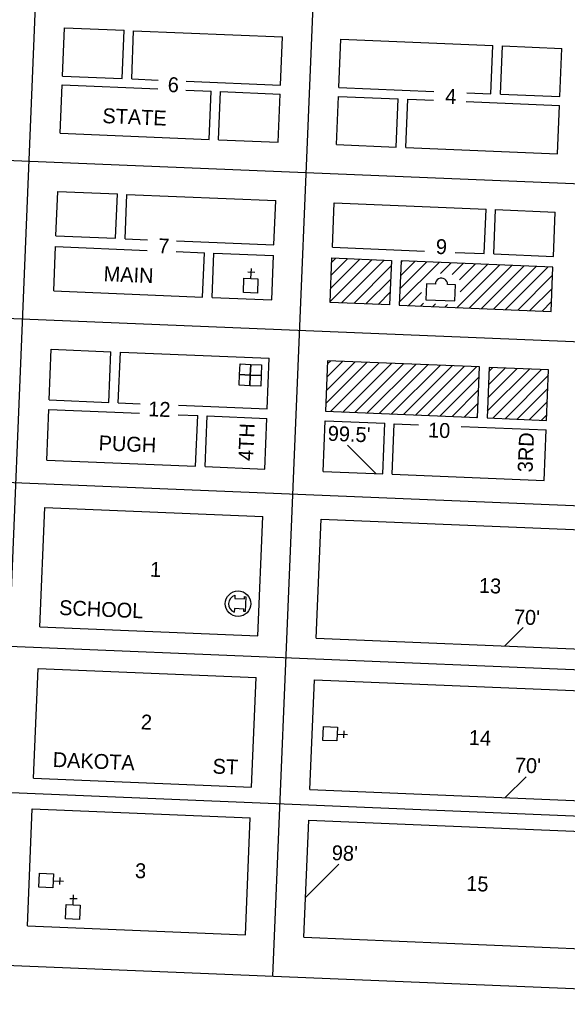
# Model space of a CAD drawing. Extents: x 906498 to 2320954, y 15675032 to 16353278.
# Drawn here: x 910162 to 911081, y 15694121 to 15695764 of the extents above; entities that cross this region are included whole.
import ezdxf

# ---------------------------------------------------------------- set-up
doc = ezdxf.new("R2010")
doc.units = 0
for name, color, linetype in [('L10', 7, 'Continuous'), ('L14', 7, 'Continuous'), ('L18', 7, 'Continuous'), ('L21', 7, 'Continuous'), ('L23', 7, 'Continuous'), ('L3', 7, 'Continuous'), ('L9', 7, 'Continuous')]:
    doc.layers.add(name, color=color, linetype=linetype)

msp = doc.modelspace()

# ---------------------------------------------------------------- linework, layer by layer
at = {"layer": 'L10'}
for p, q in [((910544.4, 15695340.6), (910556.4, 15695340.1)), ((910549.9, 15695329.6), (910550.6, 15695346.6)), ((910879.7, 15695319.4), (910879.7, 15695319.4)), ((910523.1, 15694798), (910522.8, 15694792.5)), ((910522.8, 15694792.5), (910538.8, 15694791.8)), ((910523.1, 15694797.8), (910523, 15694797.8)), ((910538.8, 15694791.8), (910539, 15694795.8)), ((910539, 15694795.8), (910541.4, 15694795.7)), ((910541.4, 15694795.7), (910540.3, 15694770.8)), ((910522.1, 15694775.6), (910521.8, 15694769.6)), ((910538.1, 15694774.9), (910522.1, 15694775.6)), ((910521.8, 15694769.6), (910521.9, 15694769.6)), ((910537.9, 15694770.9), (910538.1, 15694774.9)), ((910537.9, 15694770.9), (910537.9, 15694770.9)), ((910540.3, 15694770.8), (910537.9, 15694770.9)), ((910694.6, 15694565.2), (910711.6, 15694564.4)), ((910705.6, 15694570.6), (910705.1, 15694558.7)), ((910218.3, 15694319), (910235.3, 15694318.3)), ((910229.3, 15694324.4), (910228.8, 15694312.5)), ((910246.2, 15694289.4), (910258.2, 15694288.9)), ((910251.6, 15694278.5), (910252.4, 15694295.4))]:
    msp.add_line(p, q, dxfattribs=at)
for points in [[(910537.2, 15695306.2), (910538.2, 15695330.1), (910561.6, 15695329.2), (910560.6, 15695305.3)], [(910530.8, 15695168.4), (910531.5, 15695186.3), (910549.4, 15695185.6), (910548.7, 15695167.6)], [(910548.7, 15695167.6), (910549.4, 15695185.6), (910567.8, 15695184.8), (910567.1, 15695166.9)], [(910530.1, 15695150.5), (910530.8, 15695168.4), (910548.7, 15695167.6), (910548, 15695149.7)], [(910548, 15695149.7), (910548.7, 15695167.6), (910567.1, 15695166.9), (910566.4, 15695149)], [(910671.3, 15694577.9), (910695.2, 15694576.9), (910694.1, 15694553.5), (910670.2, 15694554.5)], [(910195, 15694331.7), (910218.9, 15694330.7), (910217.8, 15694307.3), (910194, 15694308.3)], [(910238.9, 15694255.1), (910240, 15694279), (910263.3, 15694277.9), (910262.3, 15694254.1)]]:
    msp.add_lwpolyline(points, close=True, dxfattribs=at)
msp.add_lwpolyline([(910859.2, 15695320.2), (910844.1, 15695320.8), (910843, 15695294), (910892, 15695292), (910893.1, 15695318.8), (910879.7, 15695319.4)], dxfattribs=at)
msp.add_circle((910528.2, 15694783.9), 21.4, dxfattribs=at)
for centre, radius, start, end in [((910869.4, 15695320.1), 10.2, 356.0865, 179.2275), ((910527.2, 15694783.5), 14.9, 106.2999, 249.0651)]:
    msp.add_arc(centre, radius, start, end, dxfattribs=at)
at = {"layer": 'L14'}
for p, q in [((910682.6, 15695290.8), (910753.1, 15695361.3)), ((910683.5, 15695312.9), (910732.7, 15695362.1)), ((910684.5, 15695335.1), (910712.3, 15695363)), ((910685.4, 15695357.2), (910692, 15695363.8)), ((910701.9, 15695288.8), (910773.5, 15695360.4)), ((910722.2, 15695288), (910785.2, 15695350.9)), ((910798.7, 15695290.1), (910865.3, 15695356.6)), ((910799.6, 15695312.2), (910844.9, 15695357.5)), ((910800.5, 15695334.3), (910824.5, 15695358.3)), ((910801.4, 15695356.4), (910804.1, 15695359.2)), ((910867.7, 15695337.8), (910885.6, 15695355.8)), ((910887.5, 15695336.4), (910906, 15695355)), ((910895.5, 15695280.8), (910967.1, 15695352.4)), ((910899.5, 15695327.2), (910926.4, 15695354.1)), ((910900.7, 15695307.2), (910946.8, 15695353.3)), ((910915.9, 15695280), (910987.5, 15695351.6)), ((910936.3, 15695279.2), (911007.9, 15695350.7)), ((910956.6, 15695278.3), (911028.2, 15695349.9)), ((910977, 15695277.5), (911048.6, 15695349.1)), ((910997.4, 15695276.6), (911055.8, 15695335)), ((910742.6, 15695287.1), (910784.3, 15695328.8)), ((910763, 15695286.3), (910783.4, 15695306.7)), ((910814, 15695284.2), (910835.9, 15695306)), ((911017.8, 15695275.8), (911054.9, 15695312.9)), ((910834.4, 15695283.3), (910839.5, 15695288.4)), ((910854.8, 15695282.5), (910859.3, 15695287)), ((910875.2, 15695281.7), (910879.5, 15695286)), ((911038.1, 15695274.9), (911053.9, 15695290.8)), ((910675.6, 15695119.8), (910744.8, 15695189)), ((910676.5, 15695141.9), (910724.4, 15695189.8)), ((910677.4, 15695164.1), (910704, 15695190.7)), ((910678.3, 15695186.2), (910683.6, 15695191.5)), ((910683.4, 15695106.4), (910765.1, 15695188.1)), ((910703.8, 15695105.6), (910785.5, 15695187.3)), ((910724.2, 15695104.8), (910805.9, 15695186.5)), ((910744.5, 15695103.9), (910826.2, 15695185.6)), ((910764.9, 15695103.1), (910846.6, 15695184.8)), ((910785.3, 15695102.2), (910867, 15695183.9)), ((910805.7, 15695101.4), (910887.3, 15695183.1)), ((910826, 15695100.5), (910907.7, 15695182.2)), ((910846.4, 15695099.7), (910928.1, 15695181.4)), ((910946.3, 15695107.1), (911016.9, 15695177.7)), ((910947.2, 15695129.2), (910996.6, 15695178.6)), ((910948.1, 15695151.3), (910976.2, 15695179.4)), ((910949, 15695173.5), (910955.8, 15695180.2)), ((910955.6, 15695095.2), (911037.3, 15695176.9)), ((910866.8, 15695098.9), (910932.6, 15695164.7)), ((910976, 15695094.3), (911048.8, 15695167.2)), ((910887.1, 15695098), (910931.7, 15695142.6)), ((910996.3, 15695093.5), (911047.9, 15695145.1)), ((910907.5, 15695097.2), (910930.8, 15695120.5)), ((911016.7, 15695092.7), (911047, 15695123)), ((910927.9, 15695096.3), (910929.9, 15695098.3)), ((911037.1, 15695091.8), (911046.1, 15695100.8))]:
    msp.add_line(p, q, dxfattribs=at)
for points in [[(910685.7, 15695364.1), (910785.6, 15695359.9), (910782.5, 15695285.5), (910682.6, 15695289.6)], [(910801.6, 15695359.3), (910798.5, 15695284.8), (911053.3, 15695274.3), (911056.3, 15695348.7)], [(910678.5, 15695191.7), (910675, 15695106.8), (910929.8, 15695096.2), (910933.3, 15695181.2)], [(910949.3, 15695180.5), (910945.8, 15695095.6), (911045.7, 15695091.5), (911049.2, 15695176.4)]]:
    msp.add_lwpolyline(points, close=True, dxfattribs=at)
at = {"layer": 'L18'}
for p, q in [((910233.9, 15695669.5), (910237.2, 15695750.4)), ((910237.2, 15695750.4), (910337.1, 15695746.3)), ((910333.8, 15695665.3), (910337.1, 15695746.3)), ((910349.8, 15695664.7), (910353.1, 15695745.6)), ((910353.1, 15695745.6), (910602.9, 15695735.3)), ((910599.6, 15695654.4), (910602.9, 15695735.3)), ((910697.5, 15695650.3), (910700.8, 15695731.2)), ((910700.8, 15695731.2), (910955.6, 15695720.7)), ((910952.2, 15695639.8), (910955.6, 15695720.7)), ((910968.2, 15695639.1), (910971.6, 15695720.1)), ((910971.6, 15695720.1), (911071.5, 15695715.9)), ((911068.2, 15695635), (911071.5, 15695715.9)), ((910233.9, 15695669.5), (910333.8, 15695665.3)), ((910349.8, 15695664.7), (910394.1, 15695662.8)), ((910229.9, 15695573.5), (910233.3, 15695654.5)), ((910233.3, 15695654.5), (910393.4, 15695647.8)), ((910440.8, 15695645.9), (910483.1, 15695644.1)), ((910441.4, 15695660.9), (910599.6, 15695654.4)), ((910697.5, 15695650.3), (910856.5, 15695643.7)), ((910479.7, 15695563.2), (910483.1, 15695644.1)), ((910495.7, 15695562.6), (910499, 15695643.5)), ((910499, 15695643.5), (910599, 15695639.3)), ((910595.6, 15695558.4), (910599, 15695639.3)), ((910693.5, 15695554.4), (910696.9, 15695635.3)), ((910696.9, 15695635.3), (910796.8, 15695631.2)), ((910793.4, 15695550.3), (910796.8, 15695631.2)), ((910809.4, 15695549.6), (910812.8, 15695630.5)), ((910812.8, 15695630.5), (910855.8, 15695628.8)), ((910911.7, 15695641.5), (910952.2, 15695639.8)), ((910968.2, 15695639.1), (911068.2, 15695635)), ((910911.1, 15695626.5), (911067.5, 15695620)), ((911064.2, 15695539.1), (911067.5, 15695620)), ((910229.9, 15695573.5), (910479.7, 15695563.2)), ((910495.7, 15695562.6), (910595.6, 15695558.4)), ((910693.5, 15695554.4), (910793.4, 15695550.3)), ((910809.4, 15695549.6), (911064.2, 15695539.1)), ((910222.8, 15695401.2), (910225.9, 15695475.6)), ((910225.9, 15695475.6), (910325.8, 15695471.5)), ((910322.7, 15695397.1), (910325.8, 15695471.5)), ((910338.7, 15695396.4), (910341.8, 15695470.8)), ((910341.8, 15695470.8), (910591.6, 15695460.5)), ((910588.5, 15695386.1), (910591.6, 15695460.5)), ((910686.4, 15695382), (910689.5, 15695456.5)), ((910689.5, 15695456.5), (910944.2, 15695446)), ((910941.2, 15695371.5), (910944.2, 15695446)), ((910957.2, 15695370.8), (910960.2, 15695445.3)), ((910960.2, 15695445.3), (911060.2, 15695441.2)), ((911057.1, 15695366.7), (911060.2, 15695441.2)), ((910222.8, 15695401.2), (910322.7, 15695397.1)), ((910219, 15695308.8), (910222.1, 15695383.2)), ((910222.1, 15695383.2), (910375.6, 15695376.9)), ((910338.7, 15695396.4), (910376.4, 15695394.8)), ((910425.2, 15695392.8), (910588.5, 15695386.1)), ((910424.4, 15695374.8), (910471.8, 15695372.9)), ((910468.8, 15695298.5), (910471.8, 15695372.9)), ((910484.8, 15695297.8), (910487.8, 15695372.2)), ((910487.8, 15695372.2), (910587.8, 15695368.1)), ((910584.7, 15695293.7), (910587.8, 15695368.1)), ((910686.4, 15695382), (910840.9, 15695375.7)), ((910892.2, 15695373.5), (910941.2, 15695371.5)), ((910957.2, 15695370.8), (911057.1, 15695366.7)), ((910219, 15695308.8), (910468.8, 15695298.5)), ((910484.8, 15695297.8), (910584.7, 15695293.7)), ((910211.4, 15695125.9), (910214.9, 15695210.9)), ((910214.9, 15695210.9), (910314.8, 15695206.7)), ((910311.3, 15695121.8), (910314.8, 15695206.7)), ((910327.3, 15695121.2), (910330.8, 15695206.1)), ((910330.8, 15695206.1), (910580.6, 15695195.8)), ((910577.1, 15695110.8), (910580.6, 15695195.8)), ((910211.4, 15695125.9), (910311.3, 15695121.8)), ((910327.3, 15695121.2), (910363.9, 15695119.6)), ((910207.3, 15695025), (910210.8, 15695109.9)), ((910210.8, 15695109.9), (910363.2, 15695103.6)), ((910428.4, 15695117), (910577.1, 15695110.8)), ((910427.8, 15695101), (910460.6, 15695099.6)), ((910457, 15695014.7), (910460.6, 15695099.6)), ((910473, 15695014), (910476.5, 15695099)), ((910476.5, 15695099), (910576.5, 15695094.8)), ((910573, 15695009.9), (910576.5, 15695094.8)), ((910670.9, 15695005.9), (910674.4, 15695090.8)), ((910674.4, 15695090.8), (910774.3, 15695086.7)), ((910770.8, 15695001.8), (910774.3, 15695086.7)), ((910786.8, 15695001.1), (910790.3, 15695086)), ((910790.3, 15695086), (910830.7, 15695084.3)), ((910902.6, 15695081.4), (911045.1, 15695075.5)), ((911041.5, 15694990.6), (911045.1, 15695075.5)), ((910207.3, 15695025), (910457, 15695014.7)), ((910473, 15695014), (910573, 15695009.9)), ((910670.9, 15695005.9), (910770.8, 15695001.8)), ((910786.8, 15695001.1), (911041.5, 15694990.6)), ((910195.7, 15694745.3), (910204, 15694945.1)), ((910204, 15694945.1), (910569.7, 15694930)), ((910561.4, 15694730.2), (910569.7, 15694930)), ((910659.3, 15694726.1), (910667.6, 15694925.9)), ((910667.6, 15694925.9), (911213.1, 15694903.4)), ((910195.7, 15694745.3), (910561.4, 15694730.2)), ((910659.3, 15694726.1), (911204.8, 15694703.6)), ((910185.2, 15694491.3), (910192.8, 15694675.3)), ((910192.8, 15694675.3), (910558.5, 15694660.2)), ((910550.9, 15694476.2), (910558.5, 15694660.2)), ((910648.8, 15694472.1), (910656.4, 15694656.2)), ((910656.4, 15694656.2), (911202, 15694633.6)), ((910185.2, 15694491.3), (910550.9, 15694476.2)), ((910648.8, 15694472.1), (911194.3, 15694449.6)), ((910175, 15694243.2), (910183.1, 15694439.8)), ((910183.1, 15694439.8), (910548.8, 15694424.6)), ((910540.7, 15694228.1), (910548.8, 15694424.6)), ((910638.6, 15694224.1), (910646.7, 15694420.6)), ((910646.7, 15694420.6), (911192.2, 15694398.1)), ((910175, 15694243.2), (910540.7, 15694228.1)), ((910638.6, 15694224.1), (911184.1, 15694201.5))]:
    msp.add_line(p, q, dxfattribs=at)
at = {"layer": 'L21'}
msp.add_line((909618, 15694198.7), (911694.2, 15694112.9), dxfattribs=at)
at = {"layer": 'L23'}
for p, q in [((910711.7, 15695050.1), (910759.6, 15695002.2)), ((911006.6, 15694743.9), (910975.8, 15694713.1)), ((911011.3, 15694493.6), (910976.4, 15694458.6)), ((910697, 15694346.5), (910641.3, 15694290.9))]:
    msp.add_line(p, q, dxfattribs=at)
at = {"layer": 'L3'}
for p, q in [((910122.2, 15694177.8), (910232.5, 15696846.4)), ((910586.8, 15694158.6), (910664.6, 15696042)), ((909373.6, 15695559.9), (911961.4, 15695453)), ((909362.7, 15695295.1), (911950.5, 15695188.2)), ((909343.3, 15695020.7), (911939.2, 15694913.5)), ((910144.3, 15694712.4), (911238.4, 15694667.2)), ((910134.2, 15694467.6), (911917.7, 15694393.9))]:
    msp.add_line(p, q, dxfattribs=at)

# ---------------------------------------------------------------- texts
at = {"layer": 'L23'}
for s, rotation, p in [('6', 357.6364, (910409.9, 15695642.8)), ('4', 357.6364, (910875.3, 15695623.3)), ('7', 357.6364, (910393.9, 15695372.1)), ('9', 357.6364, (910859.6, 15695371)), ('12', 357.6364, (910377.2, 15695098.6)), ('10', 357.6364, (910846.5, 15695063.2)), ("99.5'", 357.7, (910678.3, 15695057.5)), ('1', 357.6364, (910380.2, 15694829.3)), ('13', 357.6364, (910931.9, 15694802.3)), ("70'", 357.7, (910990.5, 15694749.5)), ('2', 357.6364, (910364.8, 15694573.1)), ('14', 357.6364, (910915, 15694547.1)), ("70'", 357.7, (910992.1, 15694500.8)), ("98'", 357.7, (910685, 15694353.7)), ('3', 357.6364, (910355, 15694323.6)), ('15', 357.6364, (910910.6, 15694302.2))]:
    msp.add_text(s, height=25, rotation=rotation, dxfattribs=at).set_placement(p)
at = {"layer": 'L9'}
for s, rotation, p in [('STATE', 357.6341, (910300.3, 15695590.6)), ('MAIN', 357.6342, (910302.4, 15695325.3)), ('4TH', 87.6331, (910553.5, 15695023.1)), ('PUGH', 357.6341, (910294, 15695041.5)), ('3RD', 87.6264, (911022.1, 15695004.1)), ('SCHOOL', 357.634, (910227.7, 15694765.1)), ('DAKOTA', 357.6324, (910217, 15694510)), ('ST', 357.6324, (910485.1, 15694498.9))]:
    msp.add_text(s, height=25, rotation=rotation, dxfattribs=at).set_placement(p)

doc.saveas('drawing.dxf')
